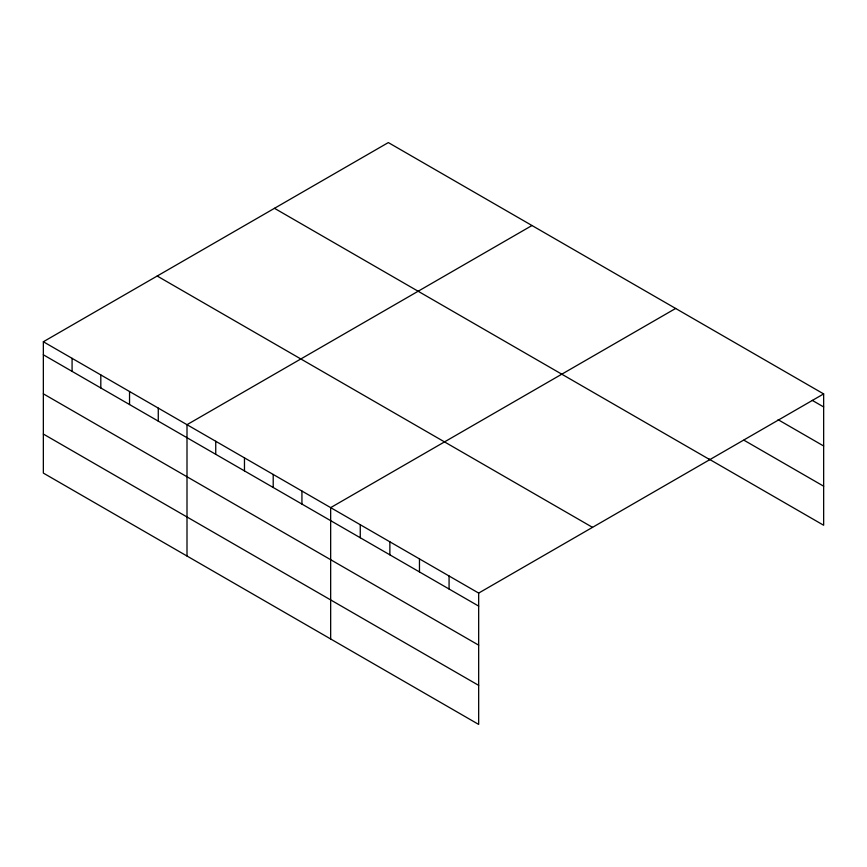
<?xml version="1.0" encoding="UTF-8"?>
<svg xmlns="http://www.w3.org/2000/svg" width="867" height="867" viewBox="0 0 867 867"><rect width="100%" height="100%" fill="white"/><g stroke="black" fill="none" stroke-linecap="round" stroke-linejoin="round"><path stroke-width="1.3" d="M43.35 341.75L478.671 593.082L478.671 724.422L43.35 473.089L43.35 341.75L388.329 142.578L823.65 393.911L823.65 525.25L708.653 458.86M531.98 225.518L187.001 424.689L187.001 556.029M675.642 308.457L330.663 507.628L330.663 638.968M478.671 593.082L823.65 393.911M812.26 400.37L823.65 406.937M778.111 419.693L823.65 445.985M743.951 440.198L823.65 486.203M274.481 208.308L709.802 459.64M157.198 276.031L592.519 527.353M43.35 354.787L478.671 606.109M43.35 393.824L478.671 645.156M43.35 434.053L478.671 685.374M449.073 575.991L449.073 589.018M419.465 558.901L419.465 571.927M389.868 541.81L389.868 554.837M360.26 524.719L360.26 537.746M301.933 491.047L301.933 504.074M273.203 474.455L273.203 487.482M244.472 457.874L244.472 470.9M215.742 441.281L215.742 454.308M158.271 408.108L158.271 421.134M129.541 391.516L129.541 404.542M100.81 374.934L100.81 387.961M72.08 358.342L72.08 371.369"/></g></svg>
